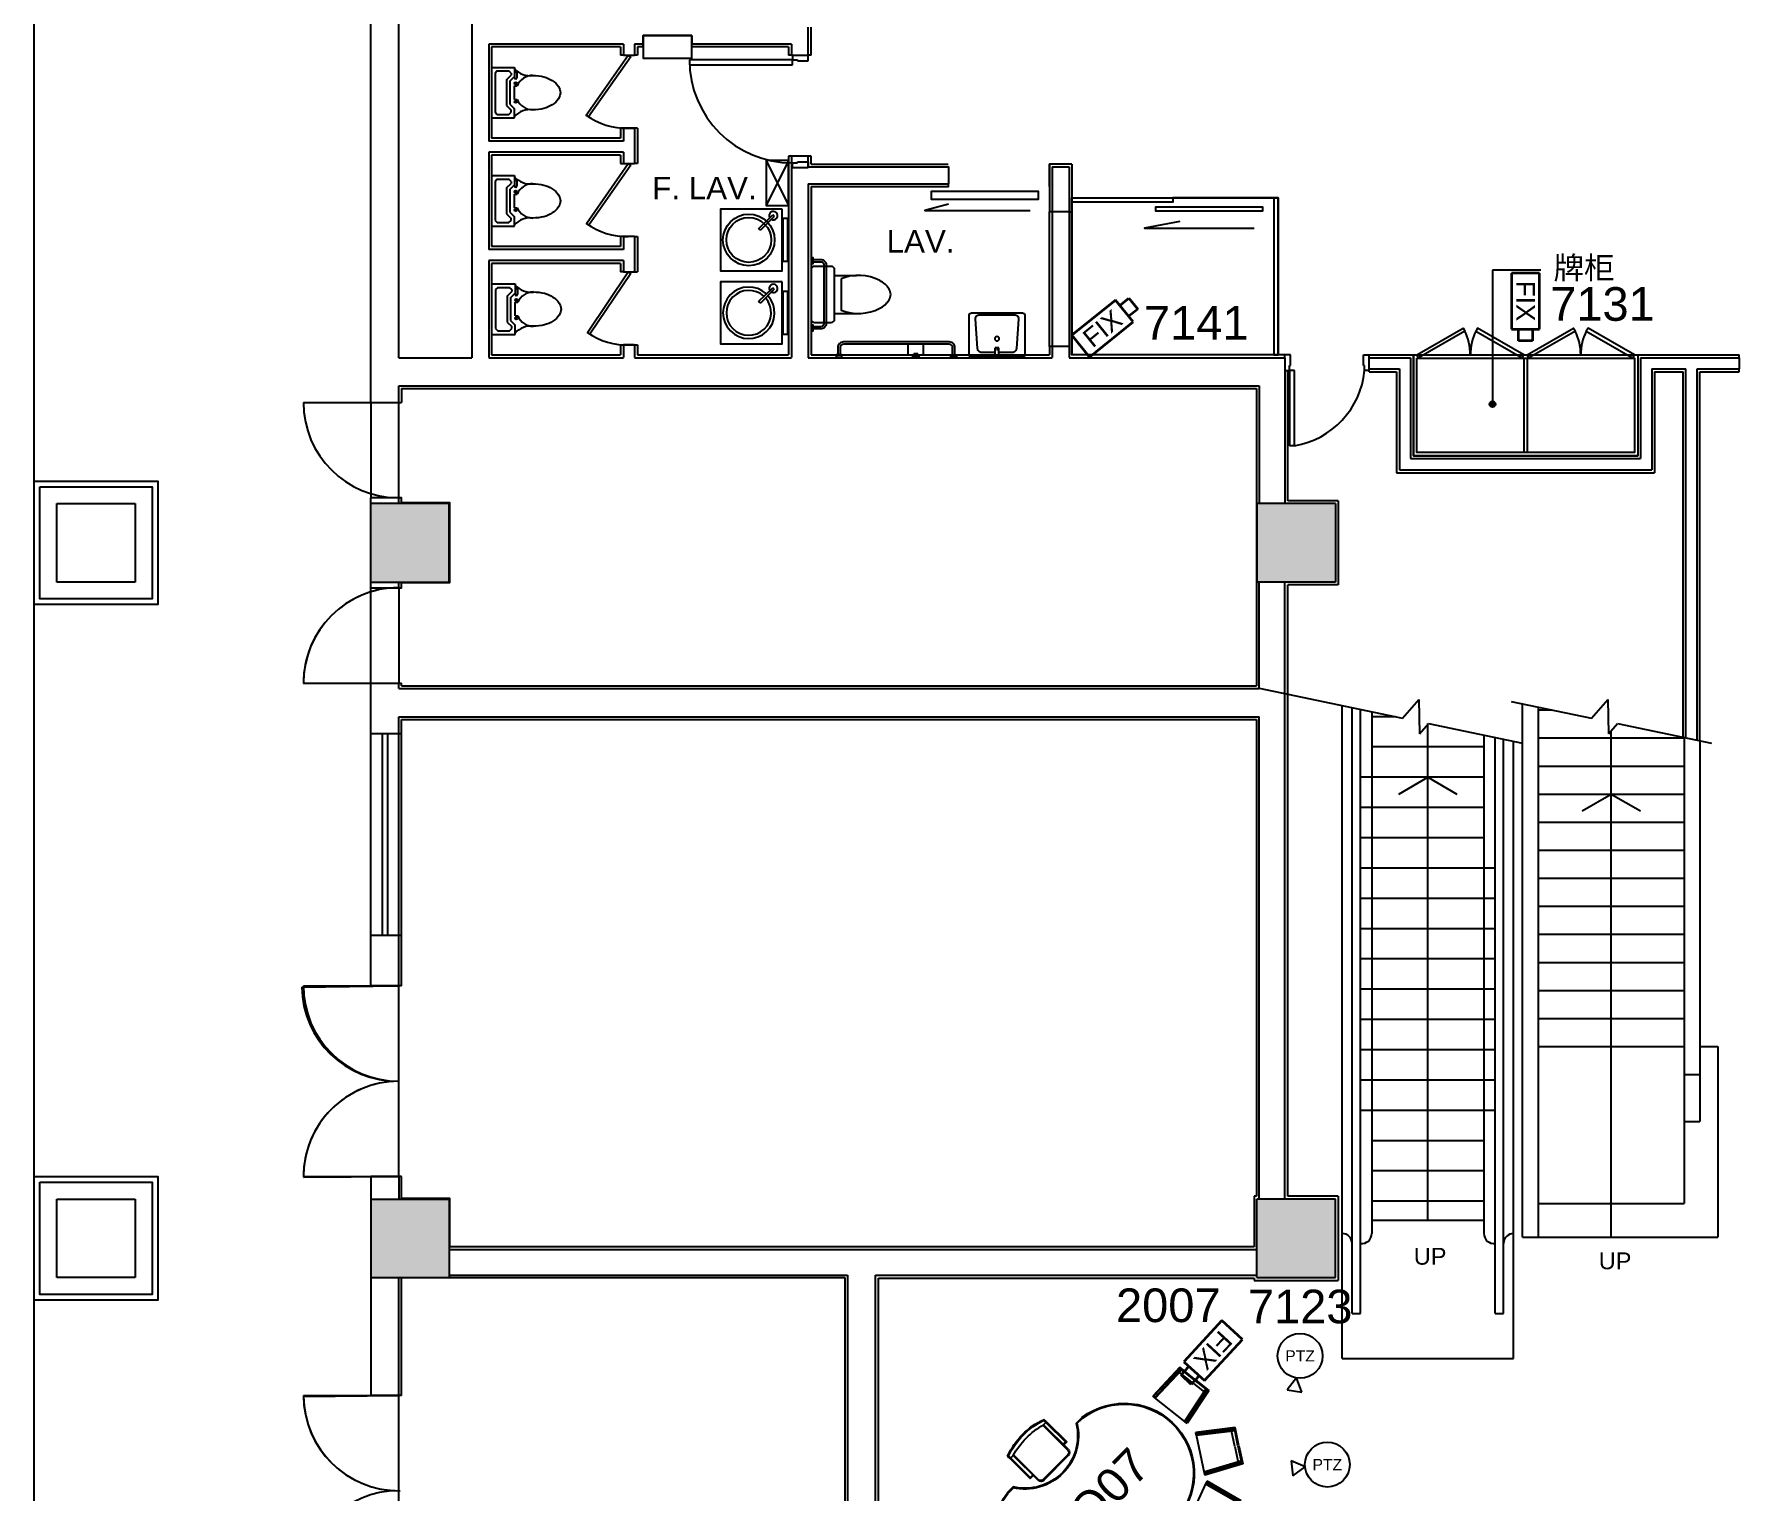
# Model space of a CAD drawing. Header units: millimetres. Extents: x 0 to 57000, y -2411 to 28700.
# Drawn here: x 0 to 15285, y 9000 to 21983 of the extents above; entities that cross this region are included whole.
import ezdxf
from ezdxf.enums import TextEntityAlignment as Align

# ---------------------------------------------------------------- set-up
doc = ezdxf.new("R2010")
doc.units = ezdxf.units.MM
doc.header["$MEASUREMENT"] = 0
doc.layers.get('0').update_dxf_attribs({"color": 8})
for name, color, linetype in [('Cam No._DICJ', 1, 'Continuous'), ('Camera_DICJ', 3, 'Continuous'), ('Floor Structure', 8, 'Continuous'), ('Table', 8, 'Continuous')]:
    doc.layers.add(name, color=color, linetype=linetype)
doc.styles.add('Arial', font='arial.ttf')
doc.styles.get("Standard").update_dxf_attribs({"font": 'arial.ttf'})

# ---------------------------------------------------------------- blocks, each defined once
blk = doc.blocks.new('one Door')
for p, q in [((-85, 1040), (-85, 120)), ((-40, 1040), (-85, 1040)), ((-40, 120), (-40, 1040)), ((-1000, 120), (-1000, -20)), ((-1000, 120), (-960, 120)), ((-960, 120), (-960, 75)), ((-960, 75), (-950, 75)), ((-950, 75), (-950, -20)), ((-85, 120), (-40, 120)), ((-40, 75), (-50, 75)), ((-50, 75), (-50, -20)), ((-40, 120), (-40, 75)), ((0, 120), (-40, 120)), ((0, 120), (0, -20)), ((-950, -20), (-1000, -20)), ((-50, -20), (0, -20))]:
    blk.add_line(p, q)
blk.add_arc((-40, 120), 920, 90, 180)
blk = doc.blocks.new('UG-P1-WC-SC002')
for p, q in [((-170, 210), (-170, 406)), ((170, 210), (170, 406))]:
    blk.add_line(p, q)
for points in [[(-140, 270), (0, 270), (140, 270, 0.223882), (123, 612, 0.153664), (47, 697, 0.092509), (0, 710, 0.092509), (-47, 697, 0.153664), (-123, 612, 0.223882)], [(-250, 30, 0.414214), (-220, 0), (220, 0, 0.414214), (250, 30), (250, 180, 0.414214), (220, 210), (-220, 210, 0.414214), (-250, 180)]]:
    blk.add_lwpolyline(points, format="xyb", close=True)
blk = doc.blocks.new('UG-P1-Face plate SA028')
at = {"color": 0, "linetype": 'ByBlock'}
for p, q in [((-15, 0), (-15, -84)), ((15, 0), (15, -84)), ((15, -84), (-15, -84)), ((-10, -58), (-10, -84)), ((10, -58), (10, -84))]:
    blk.add_line(p, q, dxfattribs=at)
blk.add_lwpolyline([(227, -394, 0.414214), (247, -374), (247, -20, 0.414214), (227, 0), (-227, 0, 0.414214), (-247, -20), (-247, -374, 0.414214), (-227, -394)], format="xyb", close=True, dxfattribs=at)
blk.add_lwpolyline([(-15, -42), (-136, -42, 0.414214), (-173, -78), (-192, -341, 0.414214), (-156, -378), (156, -378, 0.414214), (192, -341), (173, -78, 0.414214), (136, -42), (15, -42)], format="xyb", dxfattribs=at)
blk.add_circle((0, -164), 19.7, dxfattribs=at)
blk = doc.blocks.new('*U72')
at = {"color": 8}
for p, q in [((-226, 426), (-226, 458)), ((-226, 426), (-226, 458)), ((-189, 426), (-226, 426)), ((-226, 426), (-226, 173)), ((-219, 426), (-219, 458)), ((-219, 426), (-219, 173)), ((-189, 114), (-189, 426)), ((-182, 114), (-182, 426)), ((190, 109), (190, 426)), ((197, 109), (197, 426)), ((197, 426), (235, 426)), ((228, 426), (228, 458)), ((228, 426), (228, 173)), ((235, 426), (235, 458)), ((235, 426), (235, 458)), ((235, 426), (235, 173)), ((-402, 229), (-477, 229)), ((-402, 222), (-477, 222)), ((-226, 180), (-189, 180)), ((-226, 173), (-189, 173)), ((235, 180), (197, 180)), ((235, 173), (197, 173)), ((395, 229), (470, 229)), ((395, 222), (470, 222)), ((-150, 84), (160, 84)), ((-150, 77), (160, 77)), ((-1425, -241), (-1408, -75)), ((-1417, -241), (-1401, -76)), ((-1409, -97), (-1057, -106)), ((-1409, -104), (-1058, -113)), ((-1408, -75), (-1056, -85)), ((-1408, -83), (-1056, -92)), ((-1389, -245), (-1373, -101)), ((-1057, -106), (-1095, -451)), ((-1064, -113), (-1063, -84)), ((-1057, -106), (-1056, -85)), ((1398, -96), (1046, -105)), ((1398, -103), (1046, -112)), ((1046, -127), (1046, -105)), ((1398, -117), (1046, -127)), ((1046, -127), (1084, -472)), ((1398, -125), (1047, -134)), ((1054, -134), (1053, -105)), ((1378, -265), (1362, -121)), ((1407, -262), (1390, -97)), ((1414, -261), (1398, -96)), ((-1425, -241), (-1444, -405)), ((-1417, -242), (-1437, -406)), ((-1389, -245), (-1404, -388)), ((1378, -265), (1394, -409)), ((1407, -262), (1427, -427)), ((1414, -261), (1434, -426)), ((-1444, -405), (-1099, -473)), ((-1443, -398), (-1097, -466)), ((-1440, -384), (-1095, -451)), ((-1439, -377), (-1094, -444)), ((-1102, -450), (-1106, -471)), ((-1095, -451), (-1099, -473)), ((1428, -398), (1083, -465)), ((1430, -405), (1084, -472)), ((1432, -419), (1087, -486)), ((1434, -426), (1088, -493)), ((-1374, -804), (-1097, -586)), ((-1370, -809), (-1093, -591)), ((-1361, -821), (-1084, -603)), ((-1356, -826), (-1080, -609)), ((-1085, -613), (-1103, -590)), ((-1084, -603), (-1097, -586)), ((-1084, -603), (-892, -892)), ((1084, -603), (892, -892)), ((1356, -826), (1080, -609)), ((1084, -472), (1088, -493)), ((1084, -603), (1097, -586)), ((1361, -821), (1084, -603)), ((1085, -613), (1103, -590)), ((1091, -470), (1095, -492)), ((1370, -809), (1093, -591)), ((1374, -804), (1097, -586)), ((-1281, -941), (-1374, -804)), ((-1275, -937), (-1368, -800)), ((-1251, -921), (-1331, -801)), ((-1205, -1055), (-896, -886)), ((-1201, -1062), (-892, -892)), ((-1194, -1074), (-886, -905)), ((-1191, -1081), (-882, -911)), ((-899, -896), (-888, -915)), ((-892, -892), (-882, -911)), ((892, -892), (882, -911)), ((1191, -1081), (882, -911)), ((1194, -1074), (886, -905)), ((899, -896), (888, -915)), ((1201, -1062), (892, -892)), ((1205, -1055), (896, -886)), ((1251, -921), (1331, -801)), ((1275, -937), (1368, -800)), ((1281, -941), (1374, -804)), ((-1281, -941), (-1191, -1081)), ((-1275, -937), (-1185, -1077)), ((-1251, -921), (-1171, -1042)), ((-948, -1303), (-857, -963)), ((-941, -1305), (-850, -965)), ((-927, -1309), (-836, -968)), ((-920, -1311), (-829, -971)), ((-831, -977), (-859, -970)), ((-836, -968), (-857, -963)), ((-836, -968), (-509, -1086)), ((-385, -1006), (385, -1006)), ((-385, -1013), (385, -1013)), ((836, -968), (509, -1086)), ((920, -1311), (830, -971)), ((831, -977), (859, -970)), ((836, -968), (857, -963)), ((927, -1309), (836, -968)), ((941, -1305), (850, -965)), ((948, -1303), (857, -963)), ((1251, -921), (1171, -1042)), ((1275, -937), (1185, -1077)), ((1281, -941), (1191, -1081)), ((-662, -1403), (-516, -1083)), ((-655, -1406), (-509, -1086)), ((-642, -1412), (-496, -1092)), ((-636, -1415), (-490, -1095)), ((-512, -1092), (-493, -1101)), ((-509, -1086), (-490, -1095)), ((-395, -1095), (-416, -1096)), ((-387, -1447), (-416, -1096)), ((-387, -1101), (-416, -1104)), ((-380, -1447), (-409, -1096)), ((-365, -1446), (-395, -1095)), ((-395, -1095), (-47, -1095)), ((-358, -1445), (-387, -1095)), ((-84, -1445), (-54, -1095)), ((-76, -1446), (-47, -1095)), ((-62, -1447), (-33, -1096)), ((-55, -1447), (-26, -1096)), ((-48, -1102), (-26, -1104)), ((-47, -1095), (-26, -1096)), ((47, -1095), (26, -1096)), ((55, -1447), (26, -1096)), ((48, -1102), (26, -1104)), ((62, -1447), (33, -1096)), ((77, -1446), (47, -1095)), ((395, -1095), (47, -1095)), ((84, -1445), (54, -1095)), ((358, -1445), (387, -1095)), ((365, -1446), (395, -1095)), ((380, -1447), (409, -1096)), ((387, -1447), (416, -1096)), ((387, -1101), (416, -1104)), ((395, -1095), (416, -1096)), ((509, -1086), (490, -1095)), ((636, -1415), (490, -1095)), ((512, -1092), (493, -1101)), ((642, -1412), (496, -1092)), ((655, -1406), (509, -1086)), ((662, -1403), (516, -1083)), ((-791, -1357), (-948, -1303)), ((-789, -1351), (-946, -1296)), ((-779, -1323), (-915, -1275)), ((-791, -1357), (-636, -1415)), ((-789, -1351), (-633, -1408)), ((-779, -1323), (-643, -1372)), ((789, -1351), (633, -1408)), ((791, -1357), (636, -1415)), ((779, -1323), (643, -1372)), ((779, -1323), (915, -1275)), ((789, -1351), (946, -1296)), ((791, -1357), (948, -1303)), ((-221, -1438), (-387, -1440)), ((-221, -1446), (-387, -1447)), ((-221, -1410), (-365, -1410)), ((-221, -1410), (-76, -1410)), ((-221, -1438), (-55, -1440)), ((-221, -1446), (-55, -1447)), ((221, -1438), (55, -1440)), ((221, -1446), (55, -1447)), ((221, -1410), (77, -1410)), ((221, -1410), (365, -1410)), ((221, -1438), (387, -1440)), ((221, -1446), (387, -1447))]:
    blk.add_line(p, q, dxfattribs=at)
for centre, radius, start, end in [((4, -168), 667, 69.7707, 110.2293), ((4, -168), 667, 69.7707, 110.2293), ((4, -168), 660, 69.7707, 110.2293), ((4, -260), 713, 74.2777, 105.7223), ((4, -260), 713, 74.2777, 105.7223), ((-388, -389), 624, 98.1413, 270.3305), ((-388, -389), 617, 98.1413, 270.3305), ((-4, 477), 477, 211.8345, 328.1655), ((-4, 477), 470, 211.8345, 328.1655), ((381, -389), 624, 269.6695, 81.8587), ((381, -389), 617, 269.6695, 81.8587), ((-149, 117), 40, 184.2468, 267.7799), ((-149, 117), 32.8, 184.2468, 267.7799), ((159, 116), 31.3, 271.3186, 350.2772), ((159, 116), 38.5, 271.3186, 350.2772)]:
    blk.add_arc(centre, radius, start, end, dxfattribs=at)
at = {"color": 2}
blk.add_attdef('TABEL_UNMBER', text='', height=300, dxfattribs=at).set_placement((0, -389), align=Align.MIDDLE_CENTER)
blk = doc.blocks.new('*U20')
at = {"layer": 'Camera_DICJ', "color": 3, "lineweight": 35}
for p, q in [((125, 250), (-125, 250)), ((-125, 250), (-125, -250)), ((125, -250), (125, 250)), ((-125, -250), (125, -250)), ((-62, -354), (-62, -250)), ((63, -250), (63, -354)), ((63, -354), (-62, -354))]:
    blk.add_line(p, q, dxfattribs=at)
at = {"layer": 'Cam No._DICJ', "style": 'Arial'}
blk.add_attdef('CAMERA_NUMBER', text='', height=300, dxfattribs=at).set_placement((0, 125), align=Align.BOTTOM_CENTER)
at = {"layer": 'Camera_DICJ', "color": 3, "style": 'Arial'}
blk.add_attdef('Camera_Type', text='', height=167, rotation=270, dxfattribs=at).set_placement((0, 0), align=Align.MIDDLE_CENTER)
blk = doc.blocks.new('*U21')
at = {"layer": 'Camera_DICJ', "color": 3, "lineweight": 35}
for p, q in [((116, 254), (-273, -60)), ((273, 60), (116, 254)), ((155, 206), (236, 272)), ((315, 174), (234, 109)), ((236, 272), (315, 174)), ((-116, -254), (273, 60)), ((-273, -60), (-116, -254))]:
    blk.add_line(p, q, dxfattribs=at)
at = {"layer": 'Cam No._DICJ', "style": 'Arial'}
blk.add_attdef('CAMERA_NUMBER', text='', height=300, dxfattribs=at).set_placement((0, 125), align=Align.BOTTOM_CENTER)
at = {"layer": 'Camera_DICJ', "color": 3, "style": 'Arial'}
blk.add_attdef('Camera_Type', text='', height=167, rotation=39.011, dxfattribs=at).set_placement((0, 0), align=Align.MIDDLE_CENTER)
blk = doc.blocks.new('*U22')
at = {"layer": 'Camera_DICJ', "color": 3, "lineweight": 35}
for p, q in [((78, 268), (-262, -99)), ((262, 99), (78, 268)), ((-78, -268), (262, 99)), ((-286, -217), (-216, -141)), ((-262, -99), (-78, -268)), ((-195, -302), (-286, -217)), ((-124, -226), (-195, -302))]:
    blk.add_line(p, q, dxfattribs=at)
at = {"layer": 'Cam No._DICJ', "style": 'Arial'}
blk.add_attdef('CAMERA_NUMBER', text='', height=300, dxfattribs=at).set_placement((0, 125), align=Align.BOTTOM_CENTER)
at = {"layer": 'Camera_DICJ', "color": 3, "style": 'Arial'}
blk.add_attdef('Camera_Type', text='', height=167, rotation=227.2075, dxfattribs=at).set_placement((0, 0), align=Align.MIDDLE_CENTER)
blk = doc.blocks.new('*U56')
at = {"layer": 'Camera_DICJ', "color": 6}
for p, q in [((-32, -197), (-116, -302)), ((-116, -302), (16, -323)), ((16, -323), (-32, -197))]:
    blk.add_line(p, q, dxfattribs=at)
blk.add_circle((0, 0), 200, dxfattribs=at)
at = {"layer": 'Cam No._DICJ', "style": 'Arial'}
blk.add_attdef('CAMERA_NUMBER', text='', height=300, dxfattribs=at).set_placement((1, 200), align=Align.BOTTOM_CENTER)
at = {"layer": 'Camera_DICJ', "color": 6, "style": 'Arial'}
blk.add_attdef('CAMERA_TYPE', text='', height=100, dxfattribs=at).set_placement((0, 0), align=Align.MIDDLE_CENTER)
blk = doc.blocks.new('*U58')
at = {"layer": 'Camera_DICJ', "color": 6}
for p, q in [((-199, -21), (-322, 34)), ((-322, 34), (-307, -100)), ((-307, -100), (-199, -21))]:
    blk.add_line(p, q, dxfattribs=at)
blk.add_circle((0, 0), 200, dxfattribs=at)
at = {"layer": 'Cam No._DICJ', "style": 'Arial'}
blk.add_attdef('CAMERA_NUMBER', text='', height=300, dxfattribs=at).set_placement((1, 200), align=Align.BOTTOM_CENTER)
at = {"layer": 'Camera_DICJ', "color": 6, "style": 'Arial'}
blk.add_attdef('CAMERA_TYPE', text='', height=100, dxfattribs=at).set_placement((0, 0), align=Align.MIDDLE_CENTER)

msp = doc.modelspace()

# ---------------------------------------------------------------- hatches: boundary and pattern name
at = {"layer": 'Floor Structure'}
h = msp.add_hatch(color=256, dxfattribs=at)
h.dxf.hatch_style = 1
h.paths.add_polyline_path([(44600, 17800), (43400, 17800), (43400, 17000), (44600, 17000)])
h.paths.add_polyline_path([(15967, 15475), (17063, 15475), (17063, 15859), (15967, 15859)], flags=9)
h.paths.add_polyline_path([(5437, 20403), (6468, 20403), (6468, 20815), (5437, 20815)], flags=9)
h.paths.add_polyline_path([(5334, 24313), (6427, 24313), (6427, 24725), (5334, 24725)], flags=9)
h.paths.add_polyline_path([(13911, 10937), (14236, 10937), (14236, 11162), (13911, 11162)], flags=9)
h.paths.add_polyline_path([(12261, 10978), (12586, 10978), (12586, 11203), (12261, 11203)], flags=9)
h.paths.add_polyline_path([(30652, 8441), (30927, 8441), (30927, 8666), (30652, 8666)], flags=9)
h.paths.add_polyline_path([(47977, 4748), (48252, 4748), (48252, 4973), (47977, 4973)], flags=9)
h.paths.add_polyline_path([(29651, 6674), (31571, 6674), (31571, 7086), (29651, 7086)], flags=9)
h.paths.add_polyline_path([(46409, 5463), (48330, 5463), (48330, 5875), (46409, 5875)], flags=9)
h.paths.add_polyline_path([(46366, 16728), (48175, 16728), (48175, 17140), (46366, 17140)], flags=9)
h.paths.add_polyline_path([(31760, 12958), (32794, 12958), (32794, 14040), (31760, 14040)], flags=9)
h.paths.add_polyline_path([(16952, 10300), (17277, 10300), (17277, 10525), (16952, 10525)], flags=9)
h.paths.add_polyline_path([(1017, 2469), (2653, 2469), (2653, 3218), (1017, 3218)], flags=9)
h.paths.add_polyline_path([(52008, 7072), (53645, 7072), (53645, 7820), (52008, 7820)], flags=9)
h.paths.add_polyline_path([(52096, 8837), (53733, 8837), (53733, 9586), (52096, 9586)], flags=9)
h.paths.add_polyline_path([(51936, 5320), (53572, 5320), (53572, 6069), (51936, 6069)], flags=9)
h.paths.add_polyline_path([(31712, 8468), (33349, 8468), (33349, 9216), (31712, 9216)], flags=9)
h.paths.add_polyline_path([(4627, 5839), (6435, 5839), (6435, 6251), (4627, 6251)], flags=9)
h.paths.add_polyline_path([(30017, 4138), (30650, 4138), (30650, 4438), (30017, 4438)], flags=9)
h.paths.add_polyline_path([(7528, 19928), (8234, 19928), (8234, 20340), (7528, 20340)], flags=9)
h.paths.add_polyline_path([(43842, 4523), (44511, 4523), (44511, 4908), (43842, 4908)], flags=9)
h.paths.add_polyline_path([(34318, 3867), (35130, 3867), (35130, 4252), (34318, 4252)], flags=9)
h.paths.add_polyline_path([(40942, 4038), (41754, 4038), (41754, 4422), (40942, 4422)], flags=9)
h.paths.add_polyline_path([(21377, 13366), (22269, 13366), (22269, 13778), (21377, 13778)], flags=9)
h.paths.add_polyline_path([(41585, 8113), (43108, 8113), (43108, 8498), (41585, 8498)], flags=9)
h.paths.add_polyline_path([(14113, 20514), (15209, 20514), (15209, 20899), (14113, 20899)], flags=9)
h.paths.add_polyline_path([(11679, 23749), (12774, 23749), (12774, 24133), (11679, 24133)], flags=9)
h.paths.add_polyline_path([(16747, 23843), (17843, 23843), (17843, 24228), (16747, 24228)], flags=9)
h.paths.add_polyline_path([(8996, 8272), (10092, 8272), (10092, 8656), (8996, 8656)], flags=9)
h.paths.add_polyline_path([(12741, 5342), (13836, 5342), (13836, 5726), (12741, 5726)], flags=9)
h.paths.add_polyline_path([(17245, 5403), (18340, 5403), (18340, 5787), (17245, 5787)], flags=9)
h.paths.add_polyline_path([(22641, 4732), (23736, 4732), (23736, 5117), (22641, 5117)], flags=9)
h.paths.add_polyline_path([(20436, 8707), (21531, 8707), (21531, 9091), (20436, 9091)], flags=9)
h.paths.add_polyline_path([(24885, 8626), (25980, 8626), (25980, 9010), (24885, 9010)], flags=9)
h.paths.add_polyline_path([(1221, 8788), (1965, 8789), (1965, 9164), (1221, 9163)], flags=9)
h.paths.add_polyline_path([(35499, 27210), (36243, 27210), (36243, 27585), (35499, 27585)], flags=9)
h.paths.add_polyline_path([(35226, 795), (35970, 795), (35970, 1170), (35226, 1170)], flags=9)
h.paths.add_polyline_path([(32110, 14361), (32854, 14361), (32854, 14736), (32110, 14736)], flags=9)
h.paths.add_polyline_path([(34849, 14878), (35535, 14878), (35535, 15171), (34849, 15171)], flags=9)
h.paths.add_polyline_path([(34849, 12128), (35535, 12128), (35535, 12421), (34849, 12421)], flags=9)
h.paths.add_polyline_path([(28235, 13328), (28921, 13328), (28921, 13621), (28235, 13621)], flags=9)
h.paths.add_polyline_path([(28234, 16153), (28919, 16153), (28919, 16446), (28234, 16446)], flags=9)
h.paths.add_polyline_path([(31543, 12675), (32420, 12675), (32420, 12969), (31543, 12969)], flags=9)
h = msp.add_hatch(color=256, dxfattribs=at)
h.dxf.hatch_style = 1
h.paths.add_polyline_path([(12975, 18686, 1), (13028, 18686, 1)])
h = msp.add_hatch(color=256, dxfattribs=at)
h.dxf.hatch_style = 1
h.paths.add_polyline_path([(3000, 17800), (3000, 17100), (3700, 17100), (3700, 17800)])
h = msp.add_hatch(color=256, dxfattribs=at)
h.dxf.hatch_style = 1
h.paths.add_polyline_path([(10900, 17800), (10900, 17100), (11600, 17100), (11600, 17800)])
h = msp.add_hatch(color=256, dxfattribs=at)
h.dxf.hatch_style = 1
h.paths.add_polyline_path([(3000, 10900), (3700, 10900), (3700, 11600), (3000, 11600)])
h = msp.add_hatch(color=256, dxfattribs=at)
h.dxf.hatch_style = 1
h.paths.add_polyline_path([(11600, 11600), (10900, 11600), (10900, 10900), (11600, 10900)])

# ---------------------------------------------------------------- linework, layer by layer
for p, q in [((0, 0), (0, 28700)), ((0, 0), (0, 28700)), ((3000, 18700), (3000, 23000)), ((3250, 19100), (3250, 23000)), ((3902, 23000), (3902, 19100)), ((6900, 21796), (6900, 22048)), ((6925, 21796), (6925, 22048)), ((4052, 21896), (4052, 21031)), ((4052, 21896), (4052, 21031)), ((5252, 21896), (4052, 21896)), ((5227, 21871), (4077, 21871)), ((4077, 21871), (4077, 21056)), ((5227, 21871), (5227, 21796)), ((5252, 21896), (5252, 21796)), ((5352, 21896), (5352, 21796)), ((5427, 21896), (5352, 21896)), ((5377, 21871), (5377, 21796)), ((5427, 21871), (5377, 21871)), ((5427, 21896), (5427, 21971)), ((5427, 21971), (5862, 21971)), ((5427, 21871), (5427, 21896)), ((5862, 21971), (5862, 21896)), ((6750, 21896), (5862, 21896)), ((5862, 21871), (5862, 21896)), ((6725, 21871), (5862, 21871)), ((6725, 21871), (6725, 21796)), ((6750, 21896), (6750, 21796)), ((5252, 21796), (5227, 21796)), ((5252, 21796), (5352, 21796)), ((5377, 21796), (5352, 21796)), ((6750, 21796), (6725, 21796)), ((6750, 21796), (6900, 21796)), ((6925, 21796), (6900, 21796)), ((4077, 21688), (4077, 21238)), ((4077, 21688), (4281, 21688)), ((4128, 21657), (4108, 21637)), ((4108, 21637), (4108, 21289)), ((4128, 21657), (4230, 21657)), ((4210, 21578), (4251, 21619)), ((4210, 21578), (4210, 21348)), ((4251, 21637), (4230, 21657)), ((4241, 21565), (4281, 21606)), ((4241, 21565), (4241, 21361)), ((4251, 21637), (4251, 21619)), ((4281, 21688), (4281, 21606)), ((4281, 21647), (4302, 21647)), ((4281, 21596), (4281, 21606)), ((4302, 21647), (4302, 21596)), ((4281, 21402), (4281, 21524)), ((4281, 21524), (4304, 21524)), ((4281, 21402), (4304, 21402)), ((4108, 21289), (4128, 21269)), ((4128, 21269), (4230, 21269)), ((4210, 21348), (4251, 21307)), ((4230, 21269), (4251, 21289)), ((4241, 21361), (4281, 21320)), ((4251, 21289), (4251, 21307)), ((4281, 21238), (4281, 21320)), ((4077, 21238), (4281, 21238)), ((5227, 21146), (5227, 21056)), ((5252, 21146), (5227, 21146)), ((5252, 21146), (5252, 21031)), ((5348, 21146), (5252, 21146)), ((5252, 21146), (5352, 21146)), ((5252, 21145), (5252, 21031)), ((5352, 21145), (5252, 21145)), ((5352, 21146), (5352, 21031)), ((5352, 21145), (5352, 21031)), ((5352, 21145), (5352, 20831)), ((5377, 21145), (5352, 21145)), ((5377, 21145), (5377, 20831)), ((5252, 21031), (4052, 21031)), ((5227, 21056), (4077, 21056)), ((5252, 20931), (4052, 20931)), ((4052, 20931), (4052, 20066)), ((4077, 20906), (4077, 20091)), ((5227, 20906), (4077, 20906)), ((5227, 20906), (5227, 20831)), ((5227, 20831), (5252, 20831)), ((5252, 20931), (5252, 20831)), ((5252, 20831), (5352, 20831)), ((5377, 20831), (5352, 20831)), ((6525, 20858), (6725, 20458)), ((6725, 20858), (6525, 20458)), ((6725, 20896), (6725, 19125)), ((6750, 20896), (6725, 20896)), ((6750, 20896), (6750, 19101)), ((6900, 20896), (6750, 20896)), ((6900, 20801), (6900, 20896)), ((6925, 20896), (6900, 20896)), ((6925, 20826), (6925, 20896)), ((6925, 20826), (8149, 20826)), ((9075, 20801), (9075, 20401)), ((9225, 20801), (9225, 20401)), ((9250, 20826), (9250, 20401)), ((4077, 20723), (4077, 20273)), ((4077, 20723), (4281, 20723)), ((4128, 20692), (4108, 20672)), ((4108, 20672), (4108, 20324)), ((4128, 20692), (4230, 20692)), ((4210, 20613), (4251, 20654)), ((4251, 20672), (4230, 20692)), ((4241, 20600), (4281, 20641)), ((4251, 20672), (4251, 20654)), ((4281, 20723), (4281, 20641)), ((4281, 20682), (4302, 20682)), ((4281, 20631), (4281, 20641)), ((4302, 20682), (4302, 20631)), ((6900, 20651), (6900, 19100)), ((6900, 20651), (8150, 20651)), ((4210, 20613), (4210, 20383)), ((4241, 20600), (4241, 20396)), ((4281, 20559), (4304, 20559)), ((4281, 20437), (4281, 20559)), ((6925, 20626), (6925, 19125)), ((9050, 20626), (9050, 20401)), ((4210, 20383), (4251, 20342)), ((4241, 20396), (4281, 20355)), ((4251, 20324), (4251, 20342)), ((4281, 20437), (4304, 20437)), ((4281, 20273), (4281, 20355)), ((6458, 20250), (6583, 20374)), ((6597, 20360), (6473, 20236)), ((6597, 20360), (6583, 20374)), ((9075, 20401), (9050, 20401)), ((9225, 20401), (9075, 20401)), ((9225, 20401), (9225, 19201)), ((9225, 20401), (9250, 20401)), ((4077, 20273), (4281, 20273)), ((4108, 20324), (4128, 20304)), ((4128, 20304), (4230, 20304)), ((4230, 20304), (4251, 20324)), ((5227, 20181), (5227, 20091)), ((5252, 20180), (5227, 20180)), ((5252, 20181), (5252, 20066)), ((5252, 20180), (5252, 20066)), ((5352, 20180), (5252, 20180)), ((5352, 20180), (5352, 19866)), ((5352, 20180), (5377, 20180)), ((5377, 20181), (5377, 19866)), ((6458, 20250), (6473, 20236)), ((5252, 20066), (4052, 20066)), ((5227, 20091), (4077, 20091)), ((4052, 19966), (4052, 19101)), ((5252, 19966), (4052, 19966)), ((4052, 19966), (4052, 19101)), ((5227, 19941), (4077, 19941)), ((4077, 19941), (4077, 19125)), ((5227, 19941), (5227, 19866)), ((5252, 19966), (5252, 19866)), ((13432, 19879), (13001, 19879)), ((13001, 19879), (13001, 18686)), ((4083, 19758), (4287, 19758)), ((4134, 19727), (4113, 19707)), ((4134, 19727), (4236, 19727)), ((4256, 19707), (4236, 19727)), ((4287, 19758), (4287, 19676)), ((5252, 19866), (5227, 19866)), ((5252, 19866), (5352, 19866)), ((5352, 19866), (5377, 19866)), ((6458, 19600), (6583, 19724)), ((6597, 19710), (6583, 19724)), ((4113, 19707), (4113, 19359)), ((4216, 19648), (4256, 19689)), ((4216, 19648), (4216, 19418)), ((4246, 19635), (4287, 19676)), ((4246, 19635), (4246, 19431)), ((4256, 19707), (4256, 19689)), ((4287, 19717), (4307, 19717)), ((4287, 19666), (4287, 19676)), ((4287, 19472), (4287, 19594)), ((4287, 19594), (4310, 19594)), ((4307, 19717), (4307, 19666)), ((6458, 19600), (6473, 19586)), ((6597, 19710), (6473, 19586)), ((4216, 19418), (4256, 19377)), ((4246, 19431), (4287, 19390)), ((4287, 19472), (4310, 19472)), ((4083, 19308), (4287, 19308)), ((4113, 19359), (4134, 19339)), ((4134, 19339), (4236, 19339)), ((4236, 19339), (4256, 19359)), ((4256, 19359), (4256, 19377)), ((4287, 19308), (4287, 19390)), ((4077, 19125), (5227, 19125)), ((5227, 19216), (5227, 19125)), ((5227, 19216), (5252, 19216)), ((5252, 19216), (5252, 19101)), ((5252, 19216), (5352, 19216)), ((5348, 19216), (5252, 19216)), ((5352, 19216), (5352, 19101)), ((5352, 19216), (5377, 19216)), ((5377, 19216), (5377, 19125)), ((5377, 19125), (6725, 19125)), ((6925, 19125), (9050, 19125)), ((7792, 19125), (7792, 19220)), ((7792, 19125), (7842, 19125)), ((7842, 19115), (7842, 19135)), ((7877, 19135), (7842, 19135)), ((7877, 19115), (7877, 19135)), ((7877, 19125), (7927, 19125)), ((7927, 19125), (7927, 19220)), ((9050, 19201), (9050, 19125)), ((9075, 19201), (9050, 19201)), ((9075, 19201), (9075, 19101)), ((9225, 19201), (9075, 19201)), ((9075, 19201), (9075, 19101)), ((9225, 19201), (9225, 19125)), ((9225, 19201), (9225, 19101)), ((9250, 19201), (9250, 19125)), ((11200, 19125), (11150, 19125)), ((11150, 19100), (11150, 19125)), ((11200, 19030), (11200, 19125)), ((11850, 19030), (11850, 19125)), ((11850, 19125), (11900, 19125)), ((11900, 19100), (11900, 19125)), ((11900, 19125), (12295, 19125)), ((12295, 19125), (12295, 18225)), ((14295, 19125), (15200, 19125)), ((14295, 19125), (14295, 18225)), ((15200, 19100), (15200, 19125)), ((3250, 19100), (3902, 19100)), ((4052, 19100), (5252, 19100)), ((5352, 19100), (6750, 19100)), ((6900, 19100), (9075, 19100)), ((9225, 19100), (11150, 19100)), ((11150, 19100), (11150, 17800)), ((11150, 18985), (11190, 18985)), ((11175, 17825), (11175, 18985)), ((11190, 19030), (11200, 19030)), ((11190, 18985), (11190, 19030)), ((11235, 18985), (11190, 18985)), ((11190, 18985), (11190, 18315)), ((11235, 18315), (11235, 18985)), ((11860, 19030), (11850, 19030)), ((11860, 18985), (11860, 19030)), ((11900, 18985), (11860, 18985)), ((11900, 19100), (12270, 19100)), ((11900, 19000), (11900, 19100)), ((11900, 18975), (11900, 19000)), ((11900, 19000), (12170, 19000)), ((11900, 18975), (12145, 18975)), ((12145, 18975), (12145, 18075)), ((12170, 19000), (12170, 18100)), ((12270, 19100), (12270, 18200)), ((13280, 19095), (13280, 18255)), ((13310, 19095), (13310, 18255)), ((14320, 19100), (15200, 19100)), ((14320, 19100), (14320, 18200)), ((14420, 19000), (14724, 19000)), ((14420, 19000), (14420, 18100)), ((14445, 18975), (14445, 18075)), ((14445, 18975), (14699, 18975)), ((14699, 15717), (14699, 18975)), ((14724, 15712), (14724, 19000)), ((14824, 15691), (14824, 19000)), ((14824, 19000), (15200, 19000)), ((14849, 15686), (14849, 18975)), ((14849, 18975), (15200, 18975)), ((15200, 19100), (15200, 19000)), ((15200, 18975), (15200, 19000)), ((3250, 18850), (10920, 18850)), ((3250, 18700), (3250, 18850)), ((3275, 18825), (10895, 18825)), ((3275, 18825), (3275, 18700)), ((10895, 18825), (10895, 16175)), ((10920, 18850), (10920, 17800)), ((2400, 18700), (3250, 18700)), ((3000, 18700), (3000, 17850)), ((3000, 18700), (3250, 18700)), ((3250, 17850), (3250, 18700)), ((3250, 18700), (3275, 18700)), ((11235, 18315), (11190, 18315)), ((12270, 18200), (14320, 18200)), ((12295, 18225), (14295, 18225)), ((12145, 18075), (14445, 18075)), ((12170, 18100), (14420, 18100)), ((200, 17100), (200, 17800)), ((200, 17800), (900, 17800)), ((900, 17800), (900, 17100)), ((3000, 17050), (3000, 17850)), ((3700, 17800), (3000, 17800)), ((3000, 17100), (3000, 17800)), ((3250, 17800), (3250, 17850)), ((3700, 17100), (3700, 17800)), ((11600, 17800), (10900, 17800)), ((10900, 17800), (10900, 17100)), ((11625, 17825), (11175, 17825)), ((11600, 17800), (11600, 17100)), ((11625, 17825), (11625, 17075)), ((900, 17100), (200, 17100)), ((3000, 17100), (3700, 17100)), ((3000, 16200), (3000, 17050)), ((3250, 17050), (3250, 17100)), ((3250, 17050), (3250, 16200)), ((11600, 17100), (10900, 17100)), ((10920, 16150), (10920, 17100)), ((11150, 11600), (11150, 17100)), ((11175, 11625), (11175, 17075)), ((11625, 17075), (11175, 17075)), ((2400, 16200), (3250, 16200)), ((2400, 16196), (3250, 16200)), ((3000, 15750), (3000, 16200)), ((3000, 16200), (3250, 16200)), ((3250, 16150), (3250, 16200)), ((3250, 16200), (3275, 16200)), ((3250, 16150), (10920, 16150)), ((3275, 16175), (3275, 16200)), ((3275, 16175), (10895, 16175)), ((10920, 16153), (12197, 15887)), ((12197, 15887), (12343, 16054)), ((12343, 16054), (12351, 15748)), ((13882, 15887), (14028, 16054)), ((14028, 16054), (14036, 15748)), ((3250, 15900), (10920, 15900)), ((3250, 15750), (3250, 15900)), ((3250, 15750), (3250, 15900)), ((10920, 11600), (10920, 15900)), ((11659, 10180), (11659, 15999)), ((11749, 10580), (11749, 15980)), ((11824, 10580), (11824, 15965)), ((11924, 15944), (11924, 11293)), ((12135, 15900), (11924, 15900)), ((13166, 16036), (13882, 15887)), ((13269, 11260), (13269, 16015)), ((13409, 15986), (13409, 11260)), ((13409, 15960), (13532, 15960)), ((3000, 13950), (3000, 15750)), ((3000, 13500), (3000, 15750)), ((3000, 15750), (3275, 15750)), ((3100, 15750), (3100, 13950)), ((3150, 15750), (3150, 13950)), ((3250, 13950), (3250, 15750)), ((3250, 13500), (3250, 15750)), ((3275, 15875), (10895, 15875)), ((3275, 15750), (3275, 15875)), ((3275, 13500), (3275, 15750)), ((10895, 15875), (10895, 11625)), ((12351, 15748), (12429, 15839)), ((12424, 11410), (12424, 15840)), ((12429, 15839), (13269, 15664)), ((14036, 15748), (14114, 15839)), ((14059, 11260), (14059, 15774)), ((14114, 15839), (14954, 15664)), ((12924, 15630), (11924, 15630)), ((12924, 15736), (12924, 11293)), ((13024, 10580), (13024, 15715)), ((13099, 10580), (13099, 15699)), ((13189, 10180), (13189, 15681)), ((13409, 15710), (14709, 15710)), ((14709, 15715), (14709, 11560)), ((14849, 15686), (14849, 12290)), ((13409, 15460), (14709, 15460)), ((12924, 15360), (11824, 15360)), ((13409, 15210), (14709, 15210)), ((12924, 15090), (11824, 15090)), ((13409, 14960), (14709, 14960)), ((12924, 14820), (11824, 14820)), ((13409, 14710), (14709, 14710)), ((13024, 14550), (11824, 14550)), ((13409, 14460), (14709, 14460)), ((13024, 14280), (11824, 14280)), ((13409, 14210), (14709, 14210)), ((3275, 13950), (3000, 13950)), ((13024, 14010), (11824, 14010)), ((13409, 13960), (14709, 13960)), ((13024, 13740), (11824, 13740)), ((13409, 13710), (14709, 13710)), ((2385, 13489), (3235, 13500)), ((2400, 13500), (3250, 13500)), ((3250, 13500), (3000, 13500)), ((3275, 13500), (3000, 13500)), ((3250, 11800), (3250, 13500)), ((13024, 13470), (11824, 13470)), ((13409, 13460), (14709, 13460)), ((13024, 13200), (11824, 13200)), ((13409, 13210), (14709, 13210)), ((13024, 12930), (11824, 12930)), ((13409, 12960), (14709, 12960)), ((14849, 12960), (15009, 12960)), ((15009, 12960), (15009, 11260)), ((14709, 12710), (14849, 12710)), ((13024, 12660), (11824, 12660)), ((13024, 12390), (11824, 12390)), ((14709, 12290), (14849, 12290)), ((12924, 12120), (11924, 12120)), ((2400, 11800), (3250, 11800)), ((2400, 11796), (3250, 11800)), ((3000, 11800), (3000, 9850)), ((3250, 11800), (3000, 11800)), ((3275, 11800), (3000, 11800)), ((3250, 11800), (3250, 11600)), ((12924, 11850), (11924, 11850)), ((10875, 11625), (10875, 11175)), ((10895, 11625), (10875, 11625)), ((11625, 11625), (11175, 11625)), ((11625, 11625), (11625, 10875)), ((200, 11600), (900, 11600)), ((200, 10900), (200, 11600)), ((900, 11600), (900, 10900)), ((3000, 11600), (3700, 11600)), ((3000, 11600), (3000, 10900)), ((3700, 11600), (3700, 10900)), ((11600, 11600), (10900, 11600)), ((10900, 10900), (10900, 11600)), ((11600, 10900), (11600, 11600)), ((12924, 11580), (11924, 11580)), ((13409, 11560), (14709, 11560)), ((12924, 11410), (11924, 11410)), ((13269, 11260), (15009, 11260)), ((3700, 11150), (10900, 11150)), ((900, 10900), (200, 10900)), ((3000, 10900), (3700, 10900)), ((3250, 9850), (3250, 10900)), ((3275, 10900), (7225, 10900)), ((3275, 9850), (3275, 10900)), ((3700, 10920), (7250, 10920)), ((7225, 10900), (7225, 6925)), ((7250, 10920), (7250, 6900)), ((7500, 6650), (7500, 10920)), ((7500, 10920), (10900, 10920)), ((7525, 6625), (7525, 10895)), ((7525, 10895), (10875, 10895)), ((10875, 10895), (10875, 10875)), ((10875, 10875), (11625, 10875)), ((10900, 10900), (11600, 10900)), ((11749, 10580), (11824, 10580)), ((13024, 10580), (13099, 10580)), ((11659, 10180), (13189, 10180)), ((2400, 9850), (3250, 9850)), ((2400, 9840), (3250, 9850)), ((3275, 9850), (3000, 9850)), ((3250, 8150), (3250, 9850))]:
    msp.add_line(p, q, dxfattribs=at)
for points in [[(5862, 21971), (5427, 21971), (5427, 21771), (5862, 21771)], [(5317, 21781), (4941, 21248), (4919, 21263), (5296, 21796)], [(5318, 20816), (4944, 20281), (4922, 20296), (5296, 20831)], [(6725, 20858), (6525, 20858), (6525, 20458), (6725, 20458)], [(6669, 20425), (6119, 20425), (6119, 19875), (6669, 19875)], [(6715, 20343), (6715, 19957), (6678, 19957), (6678, 20343)], [(6925, 19990), (6925, 19940), (6945, 19940), (6945, 19990)], [(5318, 19851), (4954, 19309), (4932, 19324), (5296, 19865)], [(6668, 19775), (6119, 19775), (6119, 19225), (6668, 19225)], [(6714, 19693), (6714, 19307), (6677, 19307), (6677, 19693)], [(6925, 19390), (6925, 19340), (6945, 19340), (6945, 19390)], [(12325, 19125), (12739, 19364), (12754, 19338), (12340, 19099)], [(13280, 19125), (12867, 19364), (12852, 19338), (13265, 19099)], [(13310, 19125), (13724, 19364), (13739, 19338), (13325, 19099)], [(14265, 19125), (13852, 19364), (13837, 19338), (14250, 19099)], [(7149, 19105), (7199, 19105), (7199, 19125), (7149, 19125)], [(7832, 19105), (7832, 19115), (7887, 19115), (7887, 19105)], [(8222, 19105), (8172, 19105), (8172, 19125), (8222, 19125)], [(12295, 19125), (14295, 19125), (14295, 18225), (12295, 18225)], [(12325, 19095), (14265, 19095), (14265, 18255), (12325, 18255)], [(0, 18000), (1100, 18000), (1100, 16900), (0, 16900)], [(50, 17950), (1050, 17950), (1050, 16950), (50, 16950)], [(0, 11800), (1100, 11800), (1100, 10700), (0, 10700)], [(50, 11750), (1050, 11750), (1050, 10750), (50, 10750)]]:
    msp.add_lwpolyline(points, close=True, dxfattribs=at)
for points in [[(4445, 21616, -0.063415), (4543, 21604, -0.076468), (4618, 21571, -0.107136), (4673, 21517, -0.147373), (4690, 21463, -0.147373), (4673, 21409, -0.107136), (4618, 21355, -0.076468), (4543, 21322, -0.063415), (4445, 21310, -0.063415)], [(4445, 20651, -0.063415), (4543, 20639, -0.076468), (4618, 20606, -0.107136), (4673, 20552, -0.147373), (4690, 20498, -0.147373), (4673, 20444, -0.107136), (4618, 20390, -0.076468), (4543, 20357, -0.063415), (4445, 20345, -0.063415)], [(6945, 19976), (7010, 19976, -0.414214), (7060, 19926), (7060, 19406, -0.414214), (7010, 19356), (6945, 19356)], [(6945, 19956), (7010, 19956, -0.414214), (7040, 19926), (7040, 19406, -0.414214), (7010, 19376), (6945, 19376)], [(4450, 19686, -0.063415), (4548, 19674, -0.076468), (4624, 19641, -0.107136), (4679, 19587, -0.147373), (4696, 19533, -0.147373), (4679, 19479, -0.107136), (4624, 19425, -0.076468), (4548, 19392, -0.063415), (4450, 19380, -0.063415)], [(8207, 19125), (8207, 19190, 0.414214), (8157, 19240), (7214, 19240, 0.414214), (7164, 19190), (7164, 19125)], [(8187, 19125), (8187, 19190, 0.414214), (8157, 19220), (7214, 19220, 0.414214), (7184, 19190), (7184, 19125)]]:
    msp.add_lwpolyline(points, format="xyb", dxfattribs=at)
at = {"layer": 'Floor Structure', "ltscale": 0.6}
for points in [[(6900, 20801), (8100, 20801)], [(8100, 20801), (8150, 20801), (8150, 20651)], [(9050, 20626), (9050, 20826), (9050, 20626), (9050, 20626)], [(9250, 20826), (9050, 20826)], [(9075, 20801), (9225, 20801)], [(6925, 20626), (8150, 20626), (8150, 20651)], [(9250, 20526), (11050, 20526), (11050, 19125)], [(11050, 20526), (10150, 20526), (10150, 20486), (9250, 20486)], [(11050, 19125), (11090, 19125), (11090, 20526)], [(11090, 20526), (11050, 20526)], [(8152, 20470), (7940, 20413), (8879, 20413)], [(9050, 19201), (9050, 20401)], [(9075, 20401), (9075, 19201)], [(9250, 20401), (9250, 19201)], [(10214, 20313), (9899, 20254), (10877, 20254)]]:
    msp.add_lwpolyline(points, dxfattribs=at)
for points in [[(8150, 20585), (8950, 20585), (8950, 20510), (8000, 20510), (8000, 20585)], [(9250, 20526), (11090, 20526), (11090, 19125), (9250, 19125)], [(10150, 20446), (10950, 20446), (10950, 20406), (10000, 20406), (10000, 20446)]]:
    msp.add_lwpolyline(points, close=True, dxfattribs=at)
at = {"layer": 'Floor Structure'}
for points in [[(11150, 19125), (9250, 19125)], [(3000, 17050), (3275, 17050), (3275, 17095), (3705, 17095), (3705, 17805), (3275, 17805), (3275, 17850), (3000, 17850)], [(12164, 15210), (12424, 15360), (12684, 15210)], [(13799, 15060), (14059, 15210), (14319, 15060)], [(10875, 11175), (3705, 11175), (3705, 11605), (3275, 11605), (3275, 11800)]]:
    msp.add_lwpolyline(points, dxfattribs=at)
for centre, radius in [((4292, 21545), 10.2), ((4292, 21381), 10.2), ((4292, 20580), 10.2), ((4292, 20416), 10.2), ((6370, 20150), 230), ((6370, 20150), 200), ((4297, 19615), 10.2), ((4297, 19451), 10.2), ((13001, 18686), 26.4)]:
    msp.add_circle(centre, radius, dxfattribs=at)
for centre, radius, start, end in [((4420, 21798), 184, 221.089, 277.7989), ((4292, 21596), 10.2, 180, 0), ((4445, 21463), 153, 90, 156.4218), ((4445, 21463), 153, 203.5782, 270), ((4420, 21128), 184, 82.2011, 138.911), ((5278, 21752), 606, 233.7224, 271.3484), ((4420, 20833), 184, 221.089, 277.7989), ((4445, 20498), 153, 90, 156.4218), ((4292, 20631), 10.2, 180, 0), ((4420, 20163), 184, 82.2011, 138.911), ((4445, 20498), 153, 203.5782, 270), ((6589, 20367), 37.5, 240.8714, 209.9515), ((5278, 20787), 606, 234.0463, 271.6724), ((4426, 19868), 184, 221.089, 277.7989), ((6370, 19500), 230, 47.0794, 42.0955), ((6589, 19717), 37.5, 240.8714, 209.9515), ((4297, 19666), 10.2, 180, 0), ((4450, 19533), 153, 90, 156.4218), ((6370, 19500), 200, 47.3916, 41.6594), ((4450, 19533), 153, 203.5782, 270), ((4426, 19198), 184, 82.2011, 138.911), ((5279, 19821), 606, 235.1082, 272.7343), ((12328, 19128), 474, 359.6576, 26.2641), ((13277, 19128), 474, 153.7359, 180.3424), ((13313, 19128), 474, 359.6576, 26.2641), ((14262, 19128), 474, 153.7359, 180.3424), ((7860, 19153), 25.2, 225.939, 314.0616), ((11108, 19060), 756, 279.6982, 354.2822), ((3250, 18700), 850, 180, 270), ((3250, 16200), 850, 90, 180), ((3250, 16200), 850, 90.3009, 180.3009), ((3235, 13500), 850, 180.7066, 270.7066), ((3250, 13500), 850, 180, 270), ((3250, 11800), 850, 90, 180), ((3250, 11800), 850, 90.3009, 180.3009), ((11659, 11203), 90, 359.9999, 89.9999), ((11833, 11293), 90.8, 264.1828, 359.7916), ((13015, 11293), 90.8, 180.2084, 275.8172), ((13189, 11203), 90, 90.0001, 180.0001), ((3250, 9850), 850, 180, 270), ((3250, 9850), 850, 180.7066, 270.7066), ((3250, 8150), 850, 90, 180)]:
    msp.add_arc(centre, radius, start, end, dxfattribs=at)

# ---------------------------------------------------------------- block references
at = {"layer": 'Camera_DICJ'}
ref = msp.add_blockref('*U20', (13295, 19605), dxfattribs=at)
ref.add_attrib('CAMERA_NUMBER', '7131', dxfattribs={"layer": 'Cam No._DICJ', "height": 300, "style": 'Arial'}).set_placement((13981, 19339), align=Align.BOTTOM_CENTER)
ref.add_attrib('Camera_Type', 'FIX', dxfattribs={"color": 3, "height": 166.7, "rotation": 270, "style": 'Arial'}).set_placement((13295, 19605), align=Align.MIDDLE_CENTER)
ref = msp.add_blockref('*U21', (9523, 19360), dxfattribs=at)
ref.add_attrib('CAMERA_NUMBER', '7141', dxfattribs={"layer": 'Cam No._DICJ', "height": 300, "style": 'Arial'}).set_placement((10360, 19171), align=Align.BOTTOM_CENTER)
ref.add_attrib('Camera_Type', 'FIX', dxfattribs={"color": 3, "height": 166.7, "rotation": 39.011, "style": 'Arial'}).set_placement((9523, 19360), align=Align.MIDDLE_CENTER)
ref = msp.add_blockref('*U22', (10510, 10249), dxfattribs=at)
ref.add_attrib('CAMERA_NUMBER', '2007', dxfattribs={"layer": 'Cam No._DICJ', "height": 300, "style": 'Arial'}).set_placement((10110, 10413), align=Align.BOTTOM_CENTER)
ref.add_attrib('Camera_Type', 'FIX', dxfattribs={"color": 3, "height": 166.7, "rotation": 227.2075, "style": 'Arial'}).set_placement((10510, 10249), align=Align.MIDDLE_CENTER)
at = {"layer": 'Camera_DICJ', "color": 6}
msp.add_blockref('*U56', (11285, 10202), dxfattribs=at).add_auto_attribs({'CAMERA_NUMBER': '7123', 'CAMERA_TYPE': 'PTZ'})
ref = msp.add_blockref('*U58', (11528, 9233), dxfattribs=at)
ref.add_attrib('CAMERA_NUMBER', '3007', dxfattribs={"layer": 'Cam No._DICJ', "height": 300, "style": 'Arial'}).set_placement((11529, 8363), align=Align.BOTTOM_CENTER)
ref.add_attrib('CAMERA_TYPE', 'PTZ', dxfattribs={"color": 6, "height": 100, "style": 'Arial'}).set_placement((11528, 9233), align=Align.MIDDLE_CENTER)
at = {"layer": 'Floor Structure', "extrusion": (0, 0, -1), "xscale": -1, "zscale": -1, "rotation": 270}
msp.add_blockref('one Door', (-6880, 21796), dxfattribs=at)
at = {"layer": 'Floor Structure', "rotation": 270}
msp.add_blockref('UG-P1-WC-SC002', (6925, 19664), dxfattribs=at)
at = {"layer": 'Floor Structure', "xscale": -1, "rotation": 180}
msp.add_blockref('UG-P1-Face plate SA028', (8583, 19105), dxfattribs=at)
at = {"layer": 'Table'}
ref = msp.add_blockref('*U72', (9168, 9153), dxfattribs=dict(at, xscale=-1, rotation=45.27421718143295))
ref.add_attrib('TABEL_UNMBER', 'WO07', dxfattribs={"layer": '0', "color": 2, "height": 300, "rotation": 45.2742}).set_placement((9445, 8879), align=Align.MIDDLE_CENTER)

# ---------------------------------------------------------------- texts
at = {"layer": 'Floor Structure', "attachment_point": 1}
for s, insert, char_height in [('{\\fArial|b0|i0|c0|p34;F. LAV.}', (5509, 20712), 200), ('{\\fArial|b0|i0|c0|p34;LAV.}', (7599, 20237), 200), ('{\\fSimSun|b0|i0|c134|p2;牌柜}', (13544, 20001), 200), ('UP', (12299, 11165), 150), ('UP', (13948, 11124), 150)]:
    msp.add_mtext_dynamic_manual_height_columns(s, width=4220, gutter_width=12.5, heights=[0], dxfattribs=dict(at, insert=insert, char_height=char_height))

doc.saveas('drawing.dxf')
